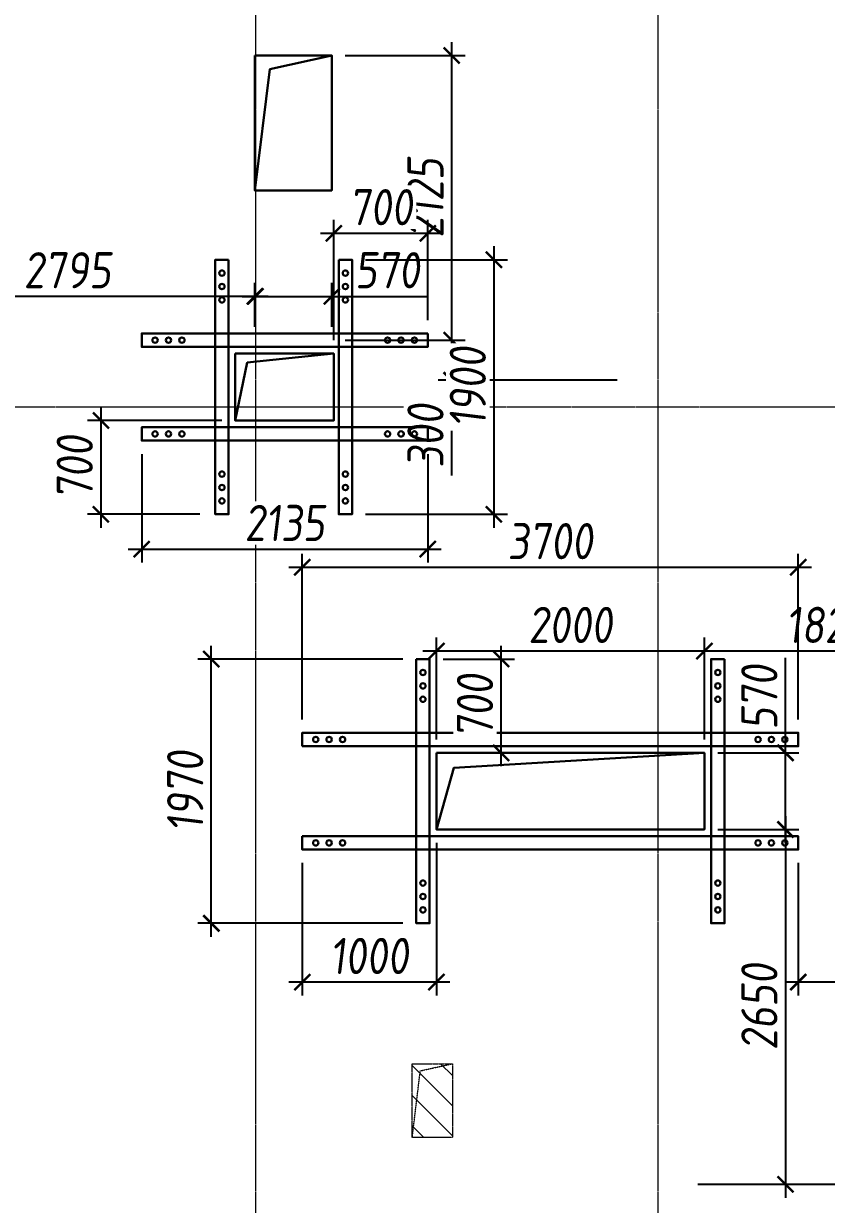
# Model space of a CAD drawing. Header units: millimetres. Extents: x -233751 to 529254, y -907864 to 285890.
# Drawn here: x -64025 to -58036, y -81349 to -72537 of the extents above; entities that cross this region are included whole.
import ezdxf

# ---------------------------------------------------------------- set-up
doc = ezdxf.new("R2010")
doc.units = ezdxf.units.MM
doc.linetypes.add('ADSK_Штриховая_ш2 п1', pattern=[3, 2, -1])
doc.linetypes.add('осевая', pattern=[2, 1.25, -0.25, 0.25, -0.25])
doc.layers.get('0').update_dxf_attribs({"lineweight": 30})
doc.layers.get('Defpoints').update_dxf_attribs({"lineweight": 0})
for name, color, linetype, lineweight in [('КР_Металл', 3, 'Continuous', 30), ('КР_Новые отверстия', 5, 'Continuous', 30), ('КР_Оси', 7, 'Continuous', 5), ('КР_Размеры отверстия', 7, 'Continuous', 5), ('КР_Размеры усиление', 1, 'Continuous', 5), ('КР_Сущ отверстия', 6, 'Continuous', 15)]:
    doc.layers.add(name, color=color, linetype=linetype, lineweight=lineweight)
doc.styles.add('ISOCPEUR', font='isocpeur.ttf', dxfattribs={"width": 0.85, "oblique": 7})
doc.dimstyles.new('R_100', dxfattribs={"dimtxt": 270, "dimasz": 120, "dimexe": 100, "dimexo": 100, "dimgap": 60, "dimtad": 1, "dimdec": 0, "dimrnd": 5, "dimzin": 0, "dimdsep": 46, "dimtxsty": 'ISOCPEUR', "dimblk": 'ARCHTICK', "dimcen": 0, "dimdle": 100, "dimclrd": 256, "dimclre": 256, "dimclrt": 256, "dimadec": 0, "dimazin": 0, "dimtfac": 2, "dimtdec": 0, "dimtmove": 0, "dimatfit": 3, "dimfxl": 1, "dimtvp": 3, "dimtfill": 1, "dimtolj": 1, "dimtzin": 0, "dimarcsym": 0})

# ---------------------------------------------------------------- blocks, each defined once
blk = doc.blocks.new('*U2154')
at = {"color": 0, "linetype": 'ByBlock', "lineweight": -2, "ltscale": 10}
blk.add_line((0, 0), (-71486.9, 0), dxfattribs=at)
blk = doc.blocks.new('*U2164')
at = {"color": 0, "linetype": 'ByBlock', "lineweight": -2, "ltscale": 10}
blk.add_line((0, 0), (0, -53277.8), dxfattribs=at)
blk = doc.blocks.new('*U2165')
at = {"color": 0, "linetype": 'ByBlock', "lineweight": -2, "ltscale": 10}
blk.add_line((0, 0), (0, -53277.8), dxfattribs=at)
blk = doc.blocks.new('_ArchTick')
at = {"color": 0, "linetype": 'ByBlock', "const_width": 0.15}
blk.add_lwpolyline([(-0.5, -0.5), (0.5, 0.5)], dxfattribs=at)
blk = doc.blocks.new('*D1157')
at = {"layer": 'Defpoints', "color": 0, "transparency": 16777216}
for p in [(-58945.8, -77219.8), (-58945.8, -77979.7), (-57125.8, -77979.7)]:
    blk.add_point(p, dxfattribs=at)
at = {"layer": 'КР_Размеры отверстия', "lineweight": -2, "transparency": 16777216}
for p, q in [((-58945.8, -77879.7), (-58945.8, -77119.8)), ((-57125.8, -77879.7), (-57125.8, -77119.8)), ((-57025.8, -77219.8), (-59045.8, -77219.8))]:
    blk.add_line(p, q, dxfattribs=at)
at = {"layer": 'КР_Размеры отверстия', "lineweight": -2, "transparency": 16777216, "xscale": 120, "yscale": 120, "zscale": 120, "rotation": 180}
blk.add_blockref('_ArchTick', (-58945.8, -77219.8), dxfattribs=at)
at = {"layer": 'КР_Размеры отверстия', "lineweight": -2, "transparency": 16777216, "xscale": 120, "yscale": 120, "zscale": 120}
blk.add_blockref('_ArchTick', (-57125.8, -77219.8), dxfattribs=at)
at = {"layer": 'КР_Размеры отверстия', "transparency": 16777216, "insert": (-58035.8, -77024.8), "char_height": 270, "attachment_point": 5, "style": 'ISOCPEUR', "bg_fill": 3, "box_fill_scale": 1.1, "bg_fill_color": 256, "bg_fill_true_color": 13158600, "bg_fill_transparency": 0}
blk.add_mtext('\\A1;1820', dxfattribs=at)
blk = doc.blocks.new('*D1158')
at = {"layer": 'Defpoints', "color": 0, "transparency": 16777216}
for p in [(-60945.8, -77219.8), (-60945.8, -77979.7), (-58945.8, -77979.7)]:
    blk.add_point(p, dxfattribs=at)
at = {"layer": 'КР_Размеры отверстия', "lineweight": -2, "transparency": 16777216}
for p, q in [((-60945.8, -77879.7), (-60945.8, -77119.8)), ((-58945.8, -77879.7), (-58945.8, -77119.8)), ((-58845.8, -77219.8), (-61045.8, -77219.8))]:
    blk.add_line(p, q, dxfattribs=at)
at = {"layer": 'КР_Размеры отверстия', "lineweight": -2, "transparency": 16777216, "xscale": 120, "yscale": 120, "zscale": 120, "rotation": 180}
blk.add_blockref('_ArchTick', (-60945.8, -77219.8), dxfattribs=at)
at = {"layer": 'КР_Размеры отверстия', "lineweight": -2, "transparency": 16777216, "xscale": 120, "yscale": 120, "zscale": 120}
blk.add_blockref('_ArchTick', (-58945.8, -77219.8), dxfattribs=at)
at = {"layer": 'КР_Размеры отверстия', "transparency": 16777216, "insert": (-59945.8, -77024.8), "char_height": 270, "attachment_point": 5, "style": 'ISOCPEUR', "bg_fill": 3, "box_fill_scale": 1.1, "bg_fill_color": 256, "bg_fill_true_color": 13158600, "bg_fill_transparency": 0}
blk.add_mtext('\\A1;2000', dxfattribs=at)
blk = doc.blocks.new('*D1159')
at = {"layer": 'Defpoints', "color": 0, "transparency": 16777216}
for p in [(-55702.4, -78551.5), (-59095.8, -81199.3), (-55112.1, -81199.3)]:
    blk.add_point(p, dxfattribs=at)
at = {"layer": 'КР_Размеры отверстия', "lineweight": -2, "transparency": 16777216}
for p, q in [((-55112.1, -78451.5), (-55112.1, -81299.3)), ((-55602.4, -78551.5), (-55012.1, -78551.5)), ((-58995.8, -81199.3), (-55012.1, -81199.3))]:
    blk.add_line(p, q, dxfattribs=at)
at = {"layer": 'КР_Размеры отверстия', "lineweight": -2, "transparency": 16777216, "xscale": 120, "yscale": 120, "zscale": 120}
for p, rotation in [((-55112.1, -78551.5), 90), ((-55112.1, -81199.3), 270)]:
    blk.add_blockref('_ArchTick', p, dxfattribs=dict(at, rotation=rotation))
at = {"layer": 'КР_Размеры отверстия', "transparency": 16777216, "insert": (-55307.1, -79875.4), "char_height": 270, "attachment_point": 5, "rotation": 90, "style": 'ISOCPEUR', "bg_fill": 3, "box_fill_scale": 1.1, "bg_fill_color": 256, "bg_fill_true_color": 13158600, "bg_fill_transparency": 0}
blk.add_mtext('\\A1;2650', dxfattribs=at)
blk = doc.blocks.new('*D1161')
at = {"layer": 'Defpoints', "color": 0, "transparency": 16777216}
for p in [(-58945.8, -78551.5), (-59095.8, -81199.3), (-58340.7, -81199.3)]:
    blk.add_point(p, dxfattribs=at)
at = {"layer": 'КР_Размеры отверстия', "lineweight": -2, "transparency": 16777216}
for p, q in [((-58340.7, -78451.5), (-58340.7, -81299.3)), ((-58845.8, -78551.5), (-58240.7, -78551.5)), ((-58995.8, -81199.3), (-58240.7, -81199.3))]:
    blk.add_line(p, q, dxfattribs=at)
at = {"layer": 'КР_Размеры отверстия', "lineweight": -2, "transparency": 16777216, "xscale": 120, "yscale": 120, "zscale": 120}
for p, rotation in [((-58340.7, -78551.5), 90), ((-58340.7, -81199.3), 270)]:
    blk.add_blockref('_ArchTick', p, dxfattribs=dict(at, rotation=rotation))
at = {"layer": 'КР_Размеры отверстия', "transparency": 16777216, "insert": (-58535.7, -79875.4), "char_height": 270, "attachment_point": 5, "rotation": 90, "style": 'ISOCPEUR', "bg_fill": 3, "box_fill_scale": 1.1, "bg_fill_color": 256, "bg_fill_true_color": 13158600, "bg_fill_transparency": 0}
blk.add_mtext('\\A1;2650', dxfattribs=at)
blk = doc.blocks.new('*D1146')
at = {"layer": 'Defpoints', "color": 0, "transparency": 16777216}
for p in [(-58945.8, -77979.7), (-58340.7, -77979.7), (-58945.8, -78551.5)]:
    blk.add_point(p, dxfattribs=at)
at = {"layer": 'КР_Размеры отверстия', "lineweight": -2, "transparency": 16777216}
for p, q in [((-58340.7, -77979.7), (-58340.7, -77270.5)), ((-58845.8, -77979.7), (-58240.7, -77979.7)), ((-58340.7, -78651.5), (-58340.7, -77979.7)), ((-58845.8, -78551.5), (-58240.7, -78551.5))]:
    blk.add_line(p, q, dxfattribs=at)
at = {"layer": 'КР_Размеры отверстия', "lineweight": -2, "transparency": 16777216, "xscale": 120, "yscale": 120, "zscale": 120}
for p, rotation in [((-58340.7, -77979.7), 90), ((-58340.7, -78551.5), 270)]:
    blk.add_blockref('_ArchTick', p, dxfattribs=dict(at, rotation=rotation))
at = {"layer": 'КР_Размеры отверстия', "transparency": 16777216, "insert": (-58535.7, -77565.1), "char_height": 270, "attachment_point": 5, "rotation": 90, "style": 'ISOCPEUR', "bg_fill": 3, "box_fill_scale": 1.1, "bg_fill_color": 256, "bg_fill_true_color": 13158600, "bg_fill_transparency": 0}
blk.add_mtext('\\A1;570', dxfattribs=at)
blk = doc.blocks.new('*D1180')
at = {"layer": 'Defpoints', "color": 0, "transparency": 16777216}
for p in [(-61725.8, -72775), (-61725.8, -74899.5), (-60831.9, -74899.5)]:
    blk.add_point(p, dxfattribs=at)
at = {"layer": 'КР_Размеры отверстия', "lineweight": -2, "transparency": 16777216}
for p, q in [((-60831.9, -72675), (-60831.9, -74999.5)), ((-61625.8, -72775), (-60731.9, -72775)), ((-61625.8, -74899.5), (-60731.9, -74899.5))]:
    blk.add_line(p, q, dxfattribs=at)
at = {"layer": 'КР_Размеры отверстия', "lineweight": -2, "transparency": 16777216, "xscale": 120, "yscale": 120, "zscale": 120}
for p, rotation in [((-60831.9, -72775), 90), ((-60831.9, -74899.5), 270)]:
    blk.add_blockref('_ArchTick', p, dxfattribs=dict(at, rotation=rotation))
at = {"layer": 'КР_Размеры отверстия', "transparency": 16777216, "insert": (-61026.9, -73837.3), "char_height": 270, "attachment_point": 5, "rotation": 90, "style": 'ISOCPEUR', "bg_fill": 3, "box_fill_scale": 1.1, "bg_fill_color": 256, "bg_fill_true_color": 13158600, "bg_fill_transparency": 0}
blk.add_mtext('\\A1;2125', dxfattribs=at)
blk = doc.blocks.new('*D1181')
at = {"layer": 'Defpoints', "color": 0, "transparency": 16777216}
for p in [(-61725.8, -74899.5), (-60831.9, -75199.3), (-59495.8, -75199.3)]:
    blk.add_point(p, dxfattribs=at)
at = {"layer": 'КР_Размеры отверстия', "lineweight": -2, "transparency": 16777216}
for p, q in [((-60831.9, -74799.5), (-60831.9, -75199.3)), ((-61625.8, -74899.5), (-60731.9, -74899.5)), ((-59595.8, -75199.3), (-60931.9, -75199.3)), ((-60831.9, -75199.3), (-60831.9, -75908.5))]:
    blk.add_line(p, q, dxfattribs=at)
at = {"layer": 'КР_Размеры отверстия', "lineweight": -2, "transparency": 16777216, "xscale": 120, "yscale": 120, "zscale": 120}
for p, rotation in [((-60831.9, -74899.5), 90), ((-60831.9, -75199.3), 270)]:
    blk.add_blockref('_ArchTick', p, dxfattribs=dict(at, rotation=rotation))
at = {"layer": 'КР_Размеры отверстия', "transparency": 16777216, "insert": (-61026.9, -75613.9), "char_height": 270, "attachment_point": 5, "rotation": 90, "style": 'ISOCPEUR', "bg_fill": 3, "box_fill_scale": 1.1, "bg_fill_color": 256, "bg_fill_true_color": 13158600, "bg_fill_transparency": 0}
blk.add_mtext('\\A1;300', dxfattribs=at)
blk = doc.blocks.new('*D1182')
at = {"layer": 'Defpoints', "color": 0, "transparency": 16777216}
for p in [(-65095.8, -74572.6), (-62300.2, -74899.5), (-65095.8, -75199.3)]:
    blk.add_point(p, dxfattribs=at)
at = {"layer": 'КР_Размеры отверстия', "lineweight": -2, "transparency": 16777216}
for p, q in [((-65095.8, -75099.3), (-65095.8, -74472.6)), ((-62300.2, -74799.5), (-62300.2, -74472.6)), ((-62200.2, -74572.6), (-65195.8, -74572.6))]:
    blk.add_line(p, q, dxfattribs=at)
at = {"layer": 'КР_Размеры отверстия', "lineweight": -2, "transparency": 16777216, "xscale": 120, "yscale": 120, "zscale": 120, "rotation": 180}
blk.add_blockref('_ArchTick', (-65095.8, -74572.6), dxfattribs=at)
at = {"layer": 'КР_Размеры отверстия', "lineweight": -2, "transparency": 16777216, "xscale": 120, "yscale": 120, "zscale": 120}
blk.add_blockref('_ArchTick', (-62300.2, -74572.6), dxfattribs=at)
at = {"layer": 'КР_Размеры отверстия', "transparency": 16777216, "insert": (-63698, -74377.6), "char_height": 270, "attachment_point": 5, "style": 'ISOCPEUR', "bg_fill": 3, "box_fill_scale": 1.1, "bg_fill_color": 256, "bg_fill_true_color": 13158600, "bg_fill_transparency": 0}
blk.add_mtext('\\A1;2795', dxfattribs=at)
blk = doc.blocks.new('*D1188')
at = {"layer": 'Defpoints', "color": 0, "transparency": 16777216}
for p in [(-61725.8, -74572.6), (-62294.5, -74899.5), (-61725.8, -74899.5)]:
    blk.add_point(p, dxfattribs=at)
at = {"layer": 'КР_Размеры отверстия', "lineweight": -2, "transparency": 16777216}
for p, q in [((-62294.5, -74799.5), (-62294.5, -74472.6)), ((-61725.8, -74799.5), (-61725.8, -74472.6)), ((-62394.5, -74572.6), (-61725.8, -74572.6)), ((-61725.8, -74572.6), (-61016.6, -74572.6))]:
    blk.add_line(p, q, dxfattribs=at)
at = {"layer": 'КР_Размеры отверстия', "lineweight": -2, "transparency": 16777216, "xscale": 120, "yscale": 120, "zscale": 120, "rotation": 180}
blk.add_blockref('_ArchTick', (-62294.5, -74572.6), dxfattribs=at)
at = {"layer": 'КР_Размеры отверстия', "lineweight": -2, "transparency": 16777216, "xscale": 120, "yscale": 120, "zscale": 120}
blk.add_blockref('_ArchTick', (-61725.8, -74572.6), dxfattribs=at)
at = {"layer": 'КР_Размеры отверстия', "transparency": 16777216, "insert": (-61311.2, -74377.6), "char_height": 270, "attachment_point": 5, "style": 'ISOCPEUR', "bg_fill": 3, "box_fill_scale": 1.1, "bg_fill_color": 256, "bg_fill_true_color": 13158600, "bg_fill_transparency": 0}
blk.add_mtext('\\A1;570', dxfattribs=at)
blk = doc.blocks.new('*D1339')
at = {"layer": 'Defpoints', "color": 0, "transparency": 16777216}
for p in [(-58245.8, -76594.5), (-61945.8, -77829.7), (-58245.8, -77829.7)]:
    blk.add_point(p, dxfattribs=at)
at = {"layer": 'КР_Размеры усиление', "color": 3, "lineweight": -2, "transparency": 16777216}
for p, q in [((-61945.8, -77729.7), (-61945.8, -76494.5)), ((-58245.8, -77729.7), (-58245.8, -76494.5)), ((-62045.8, -76594.5), (-58145.8, -76594.5))]:
    blk.add_line(p, q, dxfattribs=at)
at = {"layer": 'КР_Размеры усиление', "color": 3, "lineweight": -2, "transparency": 16777216, "xscale": 120, "yscale": 120, "zscale": 120, "rotation": 180}
blk.add_blockref('_ArchTick', (-61945.8, -76594.5), dxfattribs=at)
at = {"layer": 'КР_Размеры усиление', "color": 3, "lineweight": -2, "transparency": 16777216, "xscale": 120, "yscale": 120, "zscale": 120}
blk.add_blockref('_ArchTick', (-58245.8, -76594.5), dxfattribs=at)
at = {"layer": 'КР_Размеры усиление', "color": 3, "transparency": 16777216, "insert": (-60095.8, -76399.5), "char_height": 270, "attachment_point": 5, "style": 'ISOCPEUR', "bg_fill": 3, "box_fill_scale": 1.1, "bg_fill_color": 256, "bg_fill_true_color": 13158600, "bg_fill_transparency": 0}
blk.add_mtext('\\A1;3700', dxfattribs=at)
blk = doc.blocks.new('*D1345')
at = {"layer": 'Defpoints', "color": 0, "transparency": 16777216}
for p in [(-62624.9, -77279.7), (-61095.8, -77279.7), (-61095.8, -79251.5)]:
    blk.add_point(p, dxfattribs=at)
at = {"layer": 'КР_Размеры усиление', "lineweight": -2, "transparency": 16777216}
for p, q in [((-62624.9, -79351.5), (-62624.9, -77179.7)), ((-61195.8, -77279.7), (-62724.9, -77279.7)), ((-61195.8, -79251.5), (-62724.9, -79251.5))]:
    blk.add_line(p, q, dxfattribs=at)
at = {"layer": 'КР_Размеры усиление', "lineweight": -2, "transparency": 16777216, "xscale": 120, "yscale": 120, "zscale": 120}
for p, rotation in [((-62624.9, -77279.7), 90), ((-62624.9, -79251.5), 270)]:
    blk.add_blockref('_ArchTick', p, dxfattribs=dict(at, rotation=rotation))
at = {"layer": 'КР_Размеры усиление', "transparency": 16777216, "insert": (-62819.9, -78265.6), "char_height": 270, "attachment_point": 5, "rotation": 90, "style": 'ISOCPEUR', "bg_fill": 3, "box_fill_scale": 1.1, "bg_fill_color": 256, "bg_fill_true_color": 13158600, "bg_fill_transparency": 0}
blk.add_mtext('\\A1;1970', dxfattribs=at)
blk = doc.blocks.new('*D1338')
at = {"layer": 'Defpoints', "color": 0, "transparency": 16777216}
for p in [(-61574.5, -74299.3), (-61574.5, -76199.3), (-60516.2, -76199.3)]:
    blk.add_point(p, dxfattribs=at)
at = {"layer": 'КР_Размеры усиление', "color": 3, "lineweight": -2, "transparency": 16777216}
for p, q in [((-60516.2, -74199.3), (-60516.2, -76299.3)), ((-61474.5, -74299.3), (-60416.2, -74299.3)), ((-61474.5, -76199.3), (-60416.2, -76199.3))]:
    blk.add_line(p, q, dxfattribs=at)
at = {"layer": 'КР_Размеры усиление', "color": 3, "lineweight": -2, "transparency": 16777216, "xscale": 120, "yscale": 120, "zscale": 120}
for p, rotation in [((-60516.2, -74299.3), 90), ((-60516.2, -76199.3), 270)]:
    blk.add_blockref('_ArchTick', p, dxfattribs=dict(at, rotation=rotation))
at = {"layer": 'КР_Размеры усиление', "color": 3, "transparency": 16777216, "insert": (-60711.2, -75249.3), "char_height": 270, "attachment_point": 5, "rotation": 90, "style": 'ISOCPEUR', "bg_fill": 3, "box_fill_scale": 1.1, "bg_fill_color": 256, "bg_fill_true_color": 13158600, "bg_fill_transparency": 0}
blk.add_mtext('\\A1;1900', dxfattribs=at)
blk = doc.blocks.new('*D1355')
at = {"layer": 'Defpoints', "color": 0, "transparency": 16777216}
for p in [(-60995.8, -77279.7), (-60462.5, -77279.7), (-60945.8, -77979.7)]:
    blk.add_point(p, dxfattribs=at)
at = {"layer": 'КР_Размеры усиление', "lineweight": -2, "transparency": 16777216}
for p, q in [((-60462.5, -78079.7), (-60462.5, -77179.7)), ((-60895.8, -77279.7), (-60362.5, -77279.7)), ((-60845.8, -77979.7), (-60362.5, -77979.7))]:
    blk.add_line(p, q, dxfattribs=at)
at = {"layer": 'КР_Размеры усиление', "lineweight": -2, "transparency": 16777216, "xscale": 120, "yscale": 120, "zscale": 120}
for p, rotation in [((-60462.5, -77279.7), 90), ((-60462.5, -77979.7), 270)]:
    blk.add_blockref('_ArchTick', p, dxfattribs=dict(at, rotation=rotation))
at = {"layer": 'КР_Размеры усиление', "transparency": 16777216, "insert": (-60657.5, -77629.7), "char_height": 270, "attachment_point": 5, "rotation": 90, "style": 'ISOCPEUR', "bg_fill": 3, "box_fill_scale": 1.1, "bg_fill_color": 256, "bg_fill_true_color": 13158600, "bg_fill_transparency": 0}
blk.add_mtext('\\A1;700', dxfattribs=at)
blk = doc.blocks.new('*D1356')
at = {"layer": 'Defpoints', "color": 0, "transparency": 16777216}
for p in [(-60945.8, -78551.5), (-61945.8, -78701.5), (-61945.8, -79690.3)]:
    blk.add_point(p, dxfattribs=at)
at = {"layer": 'КР_Размеры усиление', "lineweight": -2, "transparency": 16777216}
for p, q in [((-60945.8, -78651.5), (-60945.8, -79790.3)), ((-61945.8, -78801.5), (-61945.8, -79790.3)), ((-60845.8, -79690.3), (-62045.8, -79690.3))]:
    blk.add_line(p, q, dxfattribs=at)
at = {"layer": 'КР_Размеры усиление', "lineweight": -2, "transparency": 16777216, "xscale": 120, "yscale": 120, "zscale": 120, "rotation": 180}
blk.add_blockref('_ArchTick', (-61945.8, -79690.3), dxfattribs=at)
at = {"layer": 'КР_Размеры усиление', "lineweight": -2, "transparency": 16777216, "xscale": 120, "yscale": 120, "zscale": 120}
blk.add_blockref('_ArchTick', (-60945.8, -79690.3), dxfattribs=at)
at = {"layer": 'КР_Размеры усиление', "transparency": 16777216, "insert": (-61445.8, -79495.3), "char_height": 270, "attachment_point": 5, "style": 'ISOCPEUR', "bg_fill": 3, "box_fill_scale": 1.1, "bg_fill_color": 256, "bg_fill_true_color": 13158600, "bg_fill_transparency": 0}
blk.add_mtext('\\A1;1000', dxfattribs=at)
blk = doc.blocks.new('*D1357')
at = {"layer": 'Defpoints', "color": 0, "transparency": 16777216}
for p in [(-55702.4, -78551.5), (-58245.8, -78701.5), (-58245.8, -79690.3)]:
    blk.add_point(p, dxfattribs=at)
at = {"layer": 'КР_Размеры усиление', "lineweight": -2, "transparency": 16777216}
for p, q in [((-55702.4, -78651.5), (-55702.4, -79790.3)), ((-58245.8, -78801.5), (-58245.8, -79790.3)), ((-55602.4, -79690.3), (-58345.8, -79690.3))]:
    blk.add_line(p, q, dxfattribs=at)
at = {"layer": 'КР_Размеры усиление', "lineweight": -2, "transparency": 16777216, "xscale": 120, "yscale": 120, "zscale": 120, "rotation": 180}
blk.add_blockref('_ArchTick', (-58245.8, -79690.3), dxfattribs=at)
at = {"layer": 'КР_Размеры усиление', "lineweight": -2, "transparency": 16777216, "xscale": 120, "yscale": 120, "zscale": 120}
blk.add_blockref('_ArchTick', (-55702.4, -79690.3), dxfattribs=at)
at = {"layer": 'КР_Размеры усиление', "transparency": 16777216, "insert": (-56974.1, -79495.3), "char_height": 270, "attachment_point": 5, "style": 'ISOCPEUR', "bg_fill": 3, "box_fill_scale": 1.1, "bg_fill_color": 256, "bg_fill_true_color": 13158600, "bg_fill_transparency": 0}
blk.add_mtext('\\A1;2545', dxfattribs=at)
blk = doc.blocks.new('*D1450')
at = {"layer": 'Defpoints', "color": 0, "transparency": 16777216}
for p in [(-61009.5, -74102), (-61009.5, -74849.4), (-61710.8, -74999.3)]:
    blk.add_point(p, dxfattribs=at)
at = {"layer": 'КР_Размеры усиление', "lineweight": -2, "transparency": 16777216}
for p, q in [((-61710.8, -74899.3), (-61710.8, -74002)), ((-61009.5, -74749.4), (-61009.5, -74002)), ((-61810.8, -74102), (-60909.5, -74102))]:
    blk.add_line(p, q, dxfattribs=at)
at = {"layer": 'КР_Размеры усиление', "lineweight": -2, "transparency": 16777216, "xscale": 120, "yscale": 120, "zscale": 120, "rotation": 180}
blk.add_blockref('_ArchTick', (-61710.8, -74102), dxfattribs=at)
at = {"layer": 'КР_Размеры усиление', "lineweight": -2, "transparency": 16777216, "xscale": 120, "yscale": 120, "zscale": 120}
blk.add_blockref('_ArchTick', (-61009.5, -74102), dxfattribs=at)
at = {"layer": 'КР_Размеры усиление', "transparency": 16777216, "insert": (-61360.1, -73907), "char_height": 270, "attachment_point": 5, "style": 'ISOCPEUR', "bg_fill": 3, "box_fill_scale": 1.1, "bg_fill_color": 256, "bg_fill_true_color": 13158600, "bg_fill_transparency": 0}
blk.add_mtext('\\A1;700', dxfattribs=at)
blk = doc.blocks.new('*D1451')
at = {"layer": 'Defpoints', "color": 0, "transparency": 16777216}
for p in [(-63144.5, -75649.3), (-61009.5, -75649.3), (-61009.5, -76459.1)]:
    blk.add_point(p, dxfattribs=at)
at = {"layer": 'КР_Размеры усиление', "lineweight": -2, "transparency": 16777216}
for p, q in [((-63144.5, -75749.3), (-63144.5, -76559.1)), ((-61009.5, -75749.3), (-61009.5, -76559.1)), ((-63244.5, -76459.1), (-60909.5, -76459.1))]:
    blk.add_line(p, q, dxfattribs=at)
at = {"layer": 'КР_Размеры усиление', "lineweight": -2, "transparency": 16777216, "xscale": 120, "yscale": 120, "zscale": 120, "rotation": 180}
blk.add_blockref('_ArchTick', (-63144.5, -76459.1), dxfattribs=at)
at = {"layer": 'КР_Размеры усиление', "lineweight": -2, "transparency": 16777216, "xscale": 120, "yscale": 120, "zscale": 120}
blk.add_blockref('_ArchTick', (-61009.5, -76459.1), dxfattribs=at)
at = {"layer": 'КР_Размеры усиление', "transparency": 16777216, "insert": (-62077, -76264.1), "char_height": 270, "attachment_point": 5, "style": 'ISOCPEUR', "bg_fill": 3, "box_fill_scale": 1.1, "bg_fill_color": 256, "bg_fill_true_color": 13158600, "bg_fill_transparency": 0}
blk.add_mtext('\\A1;2135', dxfattribs=at)
blk = doc.blocks.new('*D1452')
at = {"layer": 'Defpoints', "color": 0, "transparency": 16777216}
for p in [(-62445.8, -75499.3), (-63448.7, -76199.3), (-62611.6, -76199.3)]:
    blk.add_point(p, dxfattribs=at)
at = {"layer": 'КР_Размеры усиление', "color": 3, "lineweight": -2, "transparency": 16777216}
for p, q in [((-63448.7, -75399.3), (-63448.7, -76299.3)), ((-62545.8, -75499.3), (-63548.7, -75499.3)), ((-62711.6, -76199.3), (-63548.7, -76199.3))]:
    blk.add_line(p, q, dxfattribs=at)
at = {"layer": 'КР_Размеры усиление', "color": 3, "lineweight": -2, "transparency": 16777216, "xscale": 120, "yscale": 120, "zscale": 120}
for p, rotation in [((-63448.7, -75499.3), 90), ((-63448.7, -76199.3), 270)]:
    blk.add_blockref('_ArchTick', p, dxfattribs=dict(at, rotation=rotation))
at = {"layer": 'КР_Размеры усиление', "color": 3, "transparency": 16777216, "insert": (-63643.7, -75849.3), "char_height": 270, "attachment_point": 5, "rotation": 90, "style": 'ISOCPEUR', "bg_fill": 3, "box_fill_scale": 1.1, "bg_fill_color": 256, "bg_fill_true_color": 13158600, "bg_fill_transparency": 0}
blk.add_mtext('\\A1;700', dxfattribs=at)

msp = doc.modelspace()

# ---------------------------------------------------------------- hatches: boundary and pattern name
at = {"layer": 'КР_Сущ отверстия'}
h = msp.add_hatch(dxfattribs=at)
h.set_pattern_fill('ANSI31', scale=50, angle=90)
h.paths.add_polyline_path([(-60825.8, -80299.3), (-61125.8, -80299.3), (-61125.8, -80849.3), (-60825.8, -80849.3)])

# ---------------------------------------------------------------- linework, layer by layer
at = {"layer": 'КР_Металл', "color": 1}
for centre in [(-63044.5, -75599.3), (-62944.5, -75599.3), (-62844.5, -75599.3), (-61045.8, -78951.5), (-61045.8, -79051.5), (-61045.8, -79151.5)]:
    msp.add_circle(centre, 20, dxfattribs=at)
at = {"layer": 'КР_Металл'}
for centre in [(-62545.8, -75899.3), (-62545.8, -75999.3), (-62545.8, -76099.3), (-61845.8, -77879.7), (-61745.8, -77879.7), (-61645.8, -77879.7), (-61845.8, -78651.5), (-61745.8, -78651.5), (-61645.8, -78651.5)]:
    msp.add_circle(centre, 20, dxfattribs=at)
at = {"layer": 'КР_Новые отверстия'}
for points in [[(-62300.2, -72775), (-61725.8, -72775), (-61725.8, -73781.8), (-62300.2, -73781.8)], [(-62445.8, -74999.3), (-61710.8, -74999.3), (-61710.8, -75499.3), (-62445.8, -75499.3)], [(-60945.8, -77979.7), (-58945.8, -77979.7), (-58945.8, -78551.5), (-60945.8, -78551.5)]]:
    msp.add_lwpolyline(points, close=True, dxfattribs=at)
for points in [[(-62300.2, -73781.8), (-62187.8, -72878.2), (-61725.8, -72775)], [(-62445.8, -75499.3), (-62357.2, -75066.5), (-61710.8, -74999.3)], [(-60945.8, -78551.5), (-60814.6, -78091), (-58945.8, -77979.7)]]:
    msp.add_lwpolyline(points, dxfattribs=at)
at = {"layer": 'КР_Сущ отверстия', "linetype": 'ADSK_Штриховая_ш2 п1', "ltscale": 0.25}
msp.add_lwpolyline([(-61125.8, -80299.3), (-60825.8, -80299.3), (-60825.8, -80849.3), (-61125.8, -80849.3)], close=True, dxfattribs=at)
at = {"layer": 'КР_Сущ отверстия', "linetype": 'ADSK_Штриховая_ш2 п1'}
msp.add_lwpolyline([(-61125.8, -80849.3), (-61065.6, -80352.6), (-60825.8, -80299.3)], dxfattribs=at)

# ---------------------------------------------------------------- block references
at = {"layer": 'КР_Оси', "linetype": 'осевая'}
for name, p in [('*U2164', (-62294.5, -65636.9)), ('*U2165', (-59294.5, -65636.9)), ('*U2154', (-15166.2, -75399.3))]:
    msp.add_blockref(name, p, dxfattribs=at)

# ---------------------------------------------------------------- next in the draw order: dimensions: what is measured, and where the dimension line sits
at = {"layer": 'КР_Размеры отверстия'}
for base, p1, p2, picture, middle in [((-60831.8575, -74899.5119), (-61725.7591, -72775.048), (-61725.7591, -74899.5119), '*D1180', (-61026.8575, -73837.2799)), ((-55112.1, -81199.3), (-55702.4, -78551.5), (-59095.8, -81199.3), '*D1159', (-55307.1, -79875.4))]:
    dim = msp.add_linear_dim(base=base, p1=p1, p2=p2, angle=90, dimstyle='R_100', override={"dimpost": '\\X'}, dxfattribs=at)
    dim.commit()
    dim.dimension.update_dxf_attribs({"geometry": picture, "text_midpoint": middle})
for base, p1, p2, override, picture, middle in [((-65095.8, -74572.6), (-62300.2, -74899.5), (-65095.8, -75199.3), {"dimpost": '\\X'}, '*D1182', (-63698, -74377.6)), ((-58945.8, -77219.8), (-57125.8, -77979.7), (-58945.8, -77979.7), {"dimpost": '\\X', "dimtmove": 1}, '*D1157', (-58035.8, -77024.8))]:
    dim = msp.add_linear_dim(base=base, p1=p1, p2=p2, dimstyle='R_100', override=override, dxfattribs=at)
    dim.commit()
    dim.dimension.update_dxf_attribs({"geometry": picture, "text_midpoint": middle})

# ---------------------------------------------------------------- next in the draw order: linework, layer by layer
at = {"layer": 'КР_Металл'}
msp.add_lwpolyline([(-62495.8, -74299.3), (-62595.8, -74299.3), (-62595.8, -76199.3), (-62495.8, -76199.3)], close=True, dxfattribs=at)
for centre in [(-62545.8, -74399.3), (-62545.8, -74499.3), (-62545.8, -74599.3)]:
    msp.add_circle(centre, 20, dxfattribs=at)
at = {"layer": 'КР_Металл', "color": 1}
for centre in [(-63044.5, -74899.4), (-62944.5, -74899.4), (-62844.5, -74899.4)]:
    msp.add_circle(centre, 20, dxfattribs=at)

# ---------------------------------------------------------------- next in the draw order: dimensions: what is measured, and where the dimension line sits
at = {"layer": 'КР_Размеры отверстия'}
for base, p1, p2, picture, middle in [((-60831.9, -75199.3), (-61725.8, -74899.5), (-59495.8, -75199.3), '*D1181', (-61026.9, -75613.9)), ((-58340.7, -81199.3), (-58945.8, -78551.5), (-59095.8, -81199.3), '*D1161', (-58535.7, -79875.4))]:
    dim = msp.add_linear_dim(base=base, p1=p1, p2=p2, angle=90, dimstyle='R_100', override={"dimpost": '\\X'}, dxfattribs=at)
    dim.commit()
    dim.dimension.update_dxf_attribs({"geometry": picture, "text_midpoint": middle})
dim = msp.add_linear_dim(base=(-60945.8, -77219.8), p1=(-58945.8, -77979.7), p2=(-60945.8, -77979.7), dimstyle='R_100', override={"dimpost": '\\X', "dimtmove": 1}, dxfattribs=at)
dim.commit()
dim.dimension.update_dxf_attribs({"geometry": '*D1158', "text_midpoint": (-59945.8, -77024.8)})

# ---------------------------------------------------------------- next in the draw order: linework, layer by layer
at = {"layer": 'КР_Металл', "color": 1}
msp.add_lwpolyline([(-61095.8, -77279.7), (-60995.8, -77279.7), (-60995.8, -79251.5), (-61095.8, -79251.5)], close=True, dxfattribs=at)
for centre in [(-61045.8, -77379.7), (-61045.8, -77479.7), (-61045.8, -77579.7), (-58845.8, -78951.5), (-58845.8, -79051.5), (-58845.8, -79151.5)]:
    msp.add_circle(centre, 20, dxfattribs=at)

# ---------------------------------------------------------------- next in the draw order: dimensions: what is measured, and where the dimension line sits
at = {"layer": 'КР_Размеры отверстия'}
dim = msp.add_linear_dim(base=(-61725.8, -74572.6), p1=(-62294.5, -74899.5), p2=(-61725.8, -74899.5), dimstyle='R_100', override={"dimpost": '\\X'}, dxfattribs=at)
dim.commit()
dim.dimension.update_dxf_attribs({"geometry": '*D1188', "text_midpoint": (-61311.2, -74377.6)})
dim = msp.add_linear_dim(base=(-58340.7, -77979.7), p1=(-58945.8, -78551.5), p2=(-58945.8, -77979.7), angle=90, dimstyle='R_100', override={"dimpost": '\\X'}, dxfattribs=at)
dim.commit()
dim.dimension.update_dxf_attribs({"geometry": '*D1146', "text_midpoint": (-58535.7, -77565.1)})

# ---------------------------------------------------------------- next in the draw order: linework, layer by layer
at = {"layer": 'КР_Металл', "color": 1}
msp.add_lwpolyline([(-58795.8, -77279.7), (-58895.8, -77279.7), (-58895.8, -79251.5), (-58795.8, -79251.5)], close=True, dxfattribs=at)
at = {"layer": 'КР_Металл'}
for points in [[(-61945.8, -77929.7), (-61945.8, -77829.7), (-58245.8, -77829.7), (-58245.8, -77929.7)], [(-61945.8, -78601.5), (-61945.8, -78701.5), (-58245.8, -78701.5), (-58245.8, -78601.5)]]:
    msp.add_lwpolyline(points, close=True, dxfattribs=at)
at = {"layer": 'КР_Металл', "color": 1}
for centre in [(-58845.8, -77379.7), (-58845.8, -77479.7), (-58845.8, -77579.7)]:
    msp.add_circle(centre, 20, dxfattribs=at)
at = {"layer": 'КР_Металл'}
for centre in [(-58545.8, -77879.7), (-58445.8, -77879.7), (-58345.8, -77879.7), (-58545.8, -78651.5), (-58445.8, -78651.5), (-58345.8, -78651.5)]:
    msp.add_circle(centre, 20, dxfattribs=at)

# ---------------------------------------------------------------- next in the draw order: dimensions: what is measured, and where the dimension line sits
at = {"layer": 'КР_Размеры усиление'}
for base, p1, p2, override, picture, middle in [((-58245.8, -76594.5), (-61945.8, -77829.7), (-58245.8, -77829.7), {"dimpost": '\\X', "dimclrd": 3, "dimclre": 3, "dimclrt": 3, "dimtmove": 1}, '*D1339', (-60095.8, -76399.5)), ((-58245.8, -79690.3), (-55702.4, -78551.5), (-58245.8, -78701.5), {"dimpost": '\\X'}, '*D1357', (-56974.1, -79495.3))]:
    dim = msp.add_linear_dim(base=base, p1=p1, p2=p2, dimstyle='R_100', override=override, dxfattribs=at)
    dim.commit()
    dim.dimension.update_dxf_attribs({"geometry": picture, "text_midpoint": middle})

# ---------------------------------------------------------------- next in the draw order: linework, layer by layer
at = {"layer": 'КР_Металл'}
msp.add_lwpolyline([(-61674.5, -74299.3), (-61574.5, -74299.3), (-61574.5, -76199.3), (-61674.5, -76199.3)], close=True, dxfattribs=at)

# ---------------------------------------------------------------- next in the draw order: dimensions: what is measured, and where the dimension line sits
at = {"layer": 'КР_Размеры усиление'}
for base, p1, p2, picture, middle in [((-62624.9, -77279.7), (-61095.8, -79251.5), (-61095.8, -77279.7), '*D1345', (-62819.9, -78265.6)), ((-60462.5, -77279.7), (-60945.8, -77979.7), (-60995.8, -77279.7), '*D1355', (-60657.5, -77629.7))]:
    dim = msp.add_linear_dim(base=base, p1=p1, p2=p2, angle=90, dimstyle='R_100', override={"dimpost": '\\X'}, dxfattribs=at)
    dim.commit()
    dim.dimension.update_dxf_attribs({"geometry": picture, "text_midpoint": middle})

# ---------------------------------------------------------------- next in the draw order: dimensions: what is measured, and where the dimension line sits
dim = msp.add_linear_dim(base=(-60516.2, -76199.3), p1=(-61574.5, -74299.3), p2=(-61574.5, -76199.3), angle=270, dimstyle='R_100', override={"dimpost": '\\X', "dimclrd": 3, "dimclre": 3, "dimclrt": 3, "dimtmove": 1}, dxfattribs=at)
dim.commit()
dim.dimension.update_dxf_attribs({"geometry": '*D1338', "text_midpoint": (-60711.2, -75249.3)})
dim = msp.add_linear_dim(base=(-61945.8, -79690.3), p1=(-60945.8, -78551.5), p2=(-61945.8, -78701.5), dimstyle='R_100', override={"dimpost": '\\X'}, dxfattribs=at)
dim.commit()
dim.dimension.update_dxf_attribs({"geometry": '*D1356', "text_midpoint": (-61445.8, -79495.3)})

# ---------------------------------------------------------------- next in the draw order: linework, layer by layer
at = {"layer": 'КР_Металл', "color": 1}
msp.add_lwpolyline([(-61009.5, -75649.3), (-61009.5, -75549.3), (-63144.5, -75549.3), (-63144.5, -75649.3)], close=True, dxfattribs=at)
for centre in [(-61309.5, -75599.3), (-61209.5, -75599.3), (-61109.5, -75599.3)]:
    msp.add_circle(centre, 20, dxfattribs=at)
at = {"layer": 'КР_Металл'}
for centre in [(-61624.5, -75899.3), (-61624.5, -75999.3), (-61624.5, -76099.3)]:
    msp.add_circle(centre, 20, dxfattribs=at)

# ---------------------------------------------------------------- next in the draw order: dimensions: what is measured, and where the dimension line sits
at = {"layer": 'КР_Размеры усиление'}
dim = msp.add_linear_dim(base=(-61009.5, -74102), p1=(-61710.8, -74999.3), p2=(-61009.5, -74849.4), dimstyle='R_100', override={"dimpost": '\\X'}, dxfattribs=at)
dim.commit()
dim.dimension.update_dxf_attribs({"geometry": '*D1450', "text_midpoint": (-61360.1, -73907)})

# ---------------------------------------------------------------- next in the draw order: linework, layer by layer
at = {"layer": 'КР_Металл', "color": 1}
msp.add_lwpolyline([(-61009.5, -74849.4), (-61009.5, -74949.4), (-63144.5, -74949.4), (-63144.5, -74849.4)], close=True, dxfattribs=at)
at = {"layer": 'КР_Металл'}
for centre in [(-61624.5, -74399.3), (-61624.5, -74499.3), (-61624.5, -74599.3)]:
    msp.add_circle(centre, 20, dxfattribs=at)
at = {"layer": 'КР_Металл', "color": 1}
for centre in [(-61309.5, -74899.4), (-61209.5, -74899.4), (-61109.5, -74899.4)]:
    msp.add_circle(centre, 20, dxfattribs=at)

# ---------------------------------------------------------------- next in the draw order: dimensions: what is measured, and where the dimension line sits
at = {"layer": 'КР_Размеры усиление'}
dim = msp.add_linear_dim(base=(-61009.5, -76459.1), p1=(-63144.5, -75649.3), p2=(-61009.5, -75649.3), dimstyle='R_100', override={"dimpost": '\\X'}, dxfattribs=at)
dim.commit()
dim.dimension.update_dxf_attribs({"geometry": '*D1451', "text_midpoint": (-62077, -76264.1)})

# ---------------------------------------------------------------- next in the draw order: dimensions: what is measured, and where the dimension line sits
dim = msp.add_linear_dim(base=(-63448.7, -76199.3), p1=(-62445.8, -75499.3), p2=(-62611.6, -76199.3), angle=90, dimstyle='R_100', override={"dimpost": '\\X', "dimclrd": 3, "dimclre": 3, "dimclrt": 3, "dimtmove": 1}, dxfattribs=at)
dim.commit()
dim.dimension.update_dxf_attribs({"geometry": '*D1452', "text_midpoint": (-63643.7, -75849.3)})

doc.saveas('drawing.dxf')
